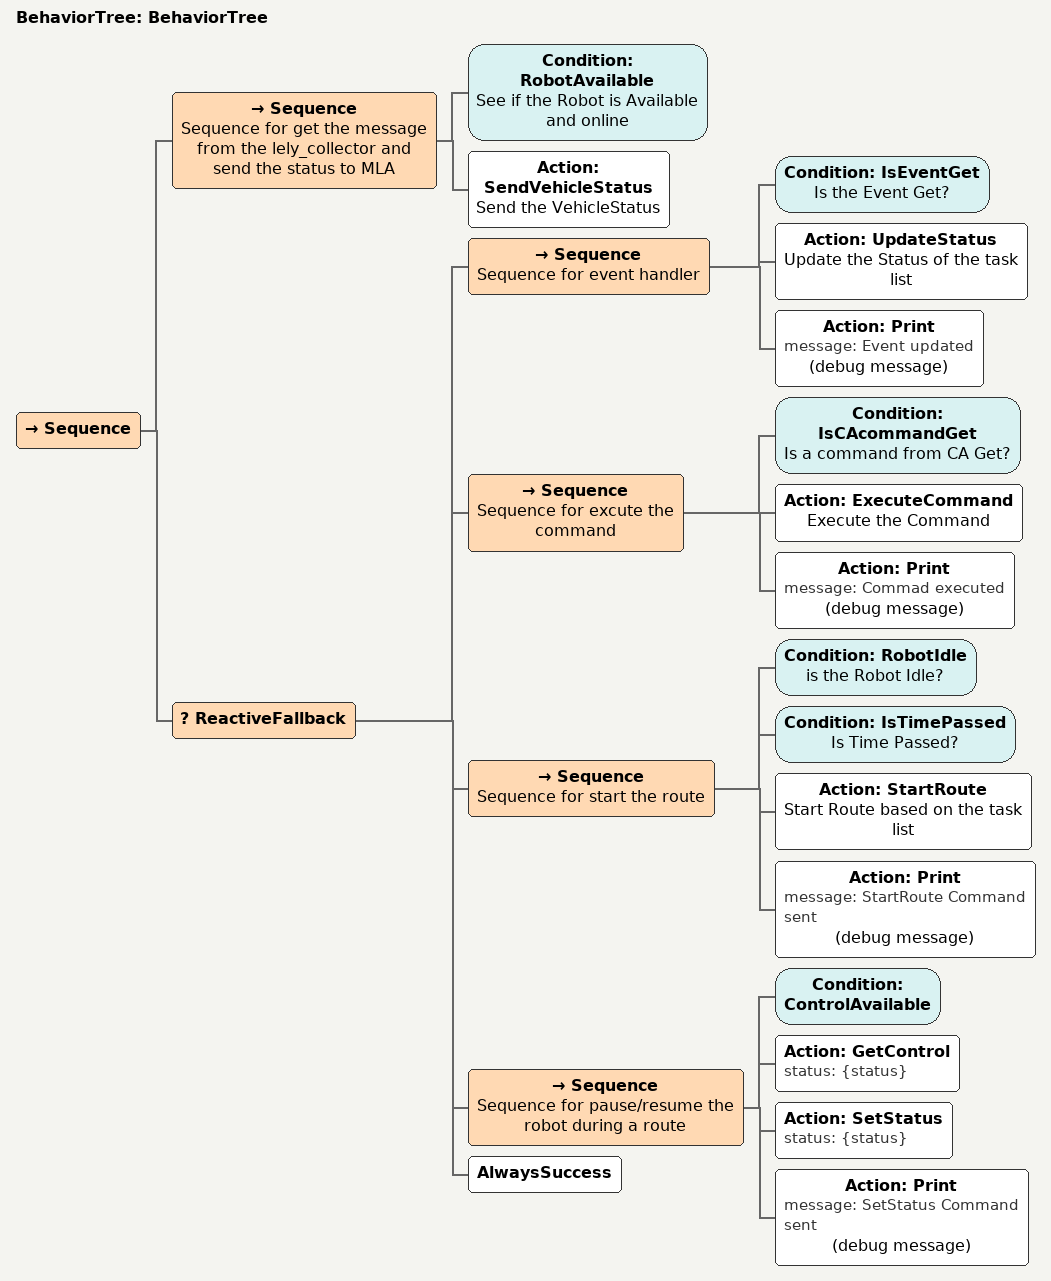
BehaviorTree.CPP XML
<?xml version="1.0"?>
<root main_tree_to_execute="BehaviorTree">
    <BehaviorTree ID="BehaviorTree">
        <Sequence>
            <Sequence name="Sequence for get the message from the lely_collector and send the status to MLA">
                <Condition ID="RobotAvailable" name="See if the Robot is Available and online"/>
                <Action ID="SendVehicleStatus" name="Send the VehicleStatus"/>
            </Sequence>
            <ReactiveFallback>
                <Sequence name="Sequence for event handler">
                    <Condition ID="IsEventGet" name="Is the Event Get?"/>
                    <Action ID="UpdateStatus" name="Update the Status of the task list"/>
                    <Action ID="Print" message="Event updated" name="(debug message)"/>
                </Sequence>
                <Sequence name="Sequence for excute the command">
                    <Condition ID="IsCAcommandGet" name="Is a command from CA Get?"/>
                    <Action ID="ExecuteCommand" name="Execute the Command"/>
                    <Action ID="Print" message="Commad executed" name="(debug message)"/>
                </Sequence>
                <Sequence name="Sequence for start the route ">
                    <Condition ID="RobotIdle" name="is the Robot Idle?"/>
                    <Condition ID="IsTimePassed" name="Is Time Passed?"/>
                    <Action ID="StartRoute" name="Start Route based on the task list"/>
                    <Action ID="Print" message="StartRoute Command sent" name="(debug message)"/>
                </Sequence>
                <Sequence name="Sequence for pause/resume the robot during a route">
                    <Condition ID="ControlAvailable"/>
                    <Action ID="GetControl" status="{status}"/>
                    <Action ID="SetStatus" status="{status}"/>
                    <Action ID="Print" message="SetStatus Command sent" name="(debug message)"/>
                </Sequence>
                <AlwaysSuccess/>
            </ReactiveFallback>
        </Sequence>
    </BehaviorTree>
</root>
